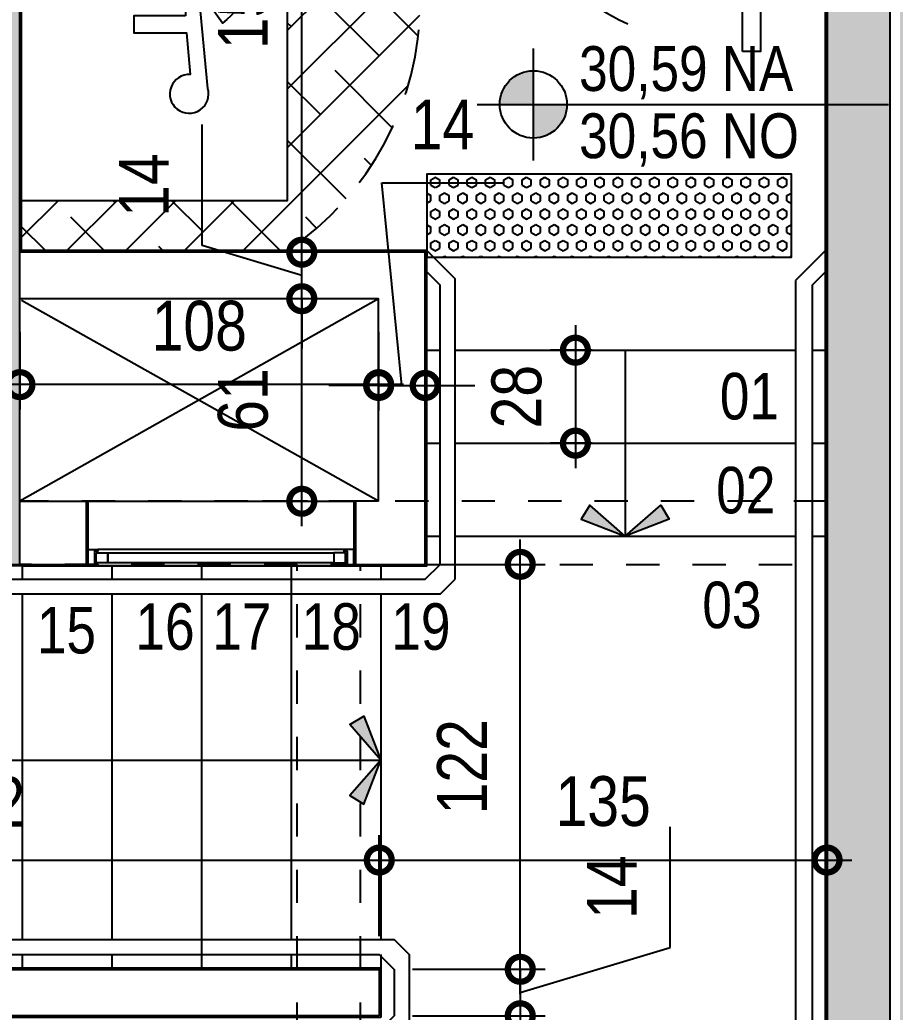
# Model space of a CAD drawing. Header units: metres. Extents: x -133 to 570, y -18 to 184.
# Drawn here: x 2.55 to 5.185, y -1.539 to 1.45 of the extents above; entities that cross this region are included whole.
import ezdxf
from ezdxf.enums import TextEntityAlignment as Align

# ---------------------------------------------------------------- set-up
doc = ezdxf.new("R2010")
doc.units = ezdxf.units.M
doc.header["$PDMODE"] = 35
doc.linetypes.add('DASHEDX2', pattern=[1.5, 1, -0.5])
for name, color, linetype in [('1', 232, 'DASHEDX2'), ('3', 2, 'Continuous'), ('4', 2, 'Continuous'), ('ARQ-ALV ACAB', 4, 'Continuous'), ('ARQ-ALV OSSO', 5, 'Continuous'), ('ARQ-AUX', 7, 'Continuous'), ('ARQ-AUX1', 1, 'Continuous'), ('ARQ-AUX2', 2, 'Continuous'), ('ARQ-CAX @ 1', 1, 'Continuous'), ('ARQ-DIM', 2, 'Continuous'), ('ARQ-DIM EMBASAM', 2, 'Continuous'), ('ARQ-HTC', 251, 'Continuous'), ('ARQ-PRJ', 7, 'DASHEDX2'), ('ARQ-SIM', 1, 'Continuous'), ('ARQ-SIM EMBASAM', 1, 'Continuous'), ('ARQ-TXT EMBASAM', 2, 'Continuous')]:
    doc.layers.add(name, color=color, linetype=linetype)
doc.styles.add('Adesa', font='ARIALN.TTF')
doc.styles.add('M50', font='ARIALN.TTF', dxfattribs={"height": 0.15})
doc.dimstyles.new('ADESA 1-0075', dxfattribs={"dimtxt": 0.15, "dimasz": 0.15, "dimexe": 0.075, "dimexo": 0.1, "dimgap": 0.1, "dimtad": 1, "dimdec": 1, "dimlfac": 100, "dimzin": 12, "dimtxsty": 'Adesa', "dimblk": 'DOTSMALL', "dimcen": 1, "dimdle": 0.075, "dimclrd": 1, "dimclre": 1, "dimclrt": 256, "dimazin": 3, "dimtm": 1e-09, "dimtfac": 1, "dimtdec": 1, "dimtmove": 1, "dimatfit": 0, "dimldrblk": 'DOTSMALL', "dimfxl": 0.8, "dimtvp": 2, "dimtolj": 1, "dimtzin": 0, "dimarcsym": 0})

# ---------------------------------------------------------------- blocks, each defined once
blk = doc.blocks.new('_DotSmall')
at = {"color": 0, "linetype": 'ByBlock', "const_width": 0.5}
blk.add_lwpolyline([(-0.0625, 0, 1), (0.0625, 0, 1)], format="xyb", close=True, dxfattribs=at)
blk = doc.blocks.new('*D167')
at = {"layer": 'ARQ-DIM EMBASAM', "color": 1, "lineweight": -2, "transparency": 16777216}
for p, q in [((3.6318, -1.3099), (3.6318, -1.0057)), ((4.98, -1.35), (4.98, -1.0057)), ((3.5568, -1.0807), (5.055, -1.0807))]:
    blk.add_line(p, q, dxfattribs=at)
at = {"layer": 'Defpoints', "color": 0, "transparency": 16777216}
for p in [(4.98, -1.0807), (3.6318, -1.4099, 0), (4.98, -1.45)]:
    blk.add_point(p, dxfattribs=at)
at = {"layer": 'ARQ-DIM EMBASAM', "color": 1, "lineweight": -2, "transparency": 16777216, "xscale": 0.15, "yscale": 0.15, "zscale": 0.15, "rotation": 180}
blk.add_blockref('_DotSmall', (3.6318, -1.0807), dxfattribs=at)
at = {"layer": 'ARQ-DIM EMBASAM', "color": 1, "lineweight": -2, "transparency": 16777216, "xscale": 0.15, "yscale": 0.15, "zscale": 0.15}
blk.add_blockref('_DotSmall', (4.98, -1.0807), dxfattribs=at)
at = {"layer": 'ARQ-DIM EMBASAM', "transparency": 16777216, "insert": (4.3059, -0.9041), "char_height": 0.15, "attachment_point": 5, "style": 'Adesa'}
blk.add_mtext('\\A1;135', dxfattribs=at)
blk = doc.blocks.new('ADESA-IND')
h = blk.add_hatch(color=256)
h.paths.add_polyline_path([(0.1768, 0), (0.3194, 0.1248), (0.3535, 0.0683)])
h.paths.add_polyline_path([(0.1768, 0), (0.0342, 0.1248), (0, 0.0683)])
for points in [[(0.1768, 0), (0.0342, 0.1248), (0, 0.0683)], [(0.1768, 0), (0.3194, 0.1248), (0.3535, 0.0683)]]:
    blk.add_lwpolyline(points, close=True)
blk = doc.blocks.new('ESCADA 4 ANDAR')
at = {"layer": 'ARQ-ALV ACAB'}
blk.add_lwpolyline([(2.9231, 1.25), (0.4931, 1.25), (0.4931, 1.4), (2.9231, 1.4)], close=True, dxfattribs=at)
at = {"layer": 'ARQ-ALV OSSO'}
blk.add_lwpolyline([(2.9181, 1.2551), (0.4981, 1.2551), (0.4981, 1.3951), (2.9181, 1.3951)], close=True, dxfattribs=at)
at = {"layer": 'ARQ-AUX1'}
for p, q in [((1.8431, 2.61), (1.8431, 2.57)), ((2.1131, 2.61), (2.1131, 2.57)), ((2.3831, 2.61), (2.3831, 2.57)), ((2.6531, 2.61), (2.6531, 2.57)), ((2.9231, 2.61), (2.9231, 2.57)), ((2.6531, 2.57), (2.6531, 1.485)), ((1.8431, 2.525), (1.8431, 1.485)), ((2.1131, 2.525), (2.1131, 1.485)), ((2.3831, 2.525), (2.3831, 1.44)), ((2.9231, 2.525), (2.9231, 1.485)), ((1.8431, 1.44), (1.8431, 1.4)), ((2.1131, 1.44), (2.1131, 1.4)), ((2.3831, 1.44), (2.3831, 1.4)), ((2.6531, 1.44), (2.6531, 1.4)), ((2.9231, 1.44), (2.9231, 1.4))]:
    blk.add_line(p, q, dxfattribs=at)
for points in [[(3.0613, 3.26), (3.1013, 3.26)], [(3.1463, 3.26), (4.1713, 3.26)], [(3.6588, 3.26), (3.6588, 2.7)], [(4.2213, 3.26), (4.2613, 3.26)], [(3.0613, 2.98), (3.1013, 2.98)], [(3.1463, 2.98), (4.1713, 2.98)], [(4.2213, 2.98), (4.2613, 2.98)], [(3.0613, 2.7), (3.1013, 2.7)], [(3.1463, 2.7), (4.1713, 2.7)], [(4.2213, 2.7), (4.2613, 2.7)], [(2.8131, 0.6751), (-0.028, 0.6751), (-0.028, 2.0251), (2.9231, 2.0251)]]:
    blk.add_lwpolyline(points, dxfattribs=at)
at = {"layer": 'ARQ-AUX2'}
for p, q in [((3.0613, 3.56), (3.1463, 3.475)), ((4.2612, 3.56), (4.1713, 3.47)), ((3.1013, 3.4563), (3.0613, 3.4963)), ((3.1463, 2.57), (3.1463, 3.475)), ((4.1713, 3.47, 0), (4.1713, 0.718, 0)), ((4.2213, 3.4563), (4.2613, 3.4963)), ((3.1013, 2.615), (3.1013, 3.4564)), ((4.2213, 3.4563, 0), (4.2213, 0.7049, 0)), ((3.0563, 2.57), (3.1013, 2.615)), ((0.0639, 2.57), (3.0563, 2.57)), ((3.1013, 2.525), (3.1463, 2.57)), ((3.1013, 2.525), (0.0822, 2.525))]:
    blk.add_line(p, q, dxfattribs=at)
for points in [[(2.9631, 1.165), (0.4531, 1.165), (0.4081, 1.21), (0.4081, 1.44), (0.4531, 1.485), (2.9631, 1.485), (3.0081, 1.44), (3.0081, 1.21)], [(2.9181, 1.21), (0.4981, 1.21), (0.4531, 1.255), (0.4531, 1.395), (0.4981, 1.44), (2.9181, 1.44), (2.9631, 1.395), (2.9631, 1.255)]]:
    blk.add_lwpolyline(points, close=True, dxfattribs=at)
at = {"layer": 'ARQ-SIM EMBASAM', "xscale": 0.7500000000000036, "yscale": 0.7500000000000036, "zscale": 0.125}
blk.add_blockref('ADESA-IND', (3.5262, 2.7), dxfattribs=at)
at = {"layer": 'ARQ-SIM EMBASAM', "xscale": 0.7500000000000036, "yscale": 0.7500000000000036, "zscale": 0.125, "rotation": 90}
blk.add_blockref('ADESA-IND', (2.9231, 1.8926), dxfattribs=at)
blk = doc.blocks.new('*D173')
at = {"layer": 'ARQ-DIM EMBASAM', "color": 1, "lineweight": -2, "transparency": 16777216}
for p, q in [((4.0563, -1.4748), (4.0563, -2.885)), ((3.7318, -1.5498), (4.1313, -1.5498)), ((3.6812, -2.81), (4.1313, -2.81))]:
    blk.add_line(p, q, dxfattribs=at)
at = {"layer": 'Defpoints', "color": 0, "transparency": 16777216}
for p in [(3.6318, -1.5498), (3.5812, -2.81), (4.0563, -2.81)]:
    blk.add_point(p, dxfattribs=at)
at = {"layer": 'ARQ-DIM EMBASAM', "color": 1, "lineweight": -2, "transparency": 16777216, "xscale": 0.15, "yscale": 0.15, "zscale": 0.15}
for p, rotation in [((4.0563, -1.5498), 90), ((4.0563, -2.81), 270)]:
    blk.add_blockref('_DotSmall', p, dxfattribs=dict(at, rotation=rotation))
at = {"layer": 'ARQ-DIM EMBASAM', "transparency": 16777216, "insert": (3.8797, -2.1799), "char_height": 0.15, "attachment_point": 5, "rotation": 90, "style": 'Adesa'}
blk.add_mtext('\\A1;126', dxfattribs=at)
blk = doc.blocks.new('*D175')
at = {"layer": 'ARQ-DIM EMBASAM', "color": 1, "lineweight": -2, "transparency": 16777216}
for p, q in [((4.5072, -1.3445), (4.5072, -0.9803)), ((4.0563, -1.4098), (4.0563, -1.2598)), ((4.0563, -1.4798), (4.5072, -1.3445)), ((3.7318, -1.4098), (4.1313, -1.4098)), ((4.0563, -1.4098), (4.0563, -1.5498)), ((4.0563, -1.4098), (4.0563, -1.5498)), ((3.7318, -1.5498), (4.1313, -1.5498)), ((4.0563, -1.5498), (4.0563, -1.6998))]:
    blk.add_line(p, q, dxfattribs=at)
at = {"layer": 'Defpoints', "color": 0, "transparency": 16777216}
for p in [(3.6318, -1.4098), (3.6318, -1.5498, 0), (4.0563, -1.5498)]:
    blk.add_point(p, dxfattribs=at)
at = {"layer": 'ARQ-DIM EMBASAM', "color": 1, "lineweight": -2, "transparency": 16777216, "xscale": 0.15, "yscale": 0.15, "zscale": 0.15}
for p, rotation in [((4.0563, -1.4098), 270), ((4.0563, -1.5498), 90)]:
    blk.add_blockref('_DotSmall', p, dxfattribs=dict(at, rotation=rotation))
at = {"layer": 'ARQ-DIM EMBASAM', "transparency": 16777216, "insert": (4.3319, -1.1624), "char_height": 0.15, "attachment_point": 5, "rotation": 90, "style": 'Adesa'}
blk.add_mtext('\\A1;14', dxfattribs=at)
blk = doc.blocks.new('*D176')
at = {"layer": 'ARQ-DIM EMBASAM', "color": 1, "lineweight": -2, "transparency": 16777216}
for p, q in [((4.0563, -1.4848), (4.0563, -0.115)), ((3.485, -0.19), (4.1313, -0.19)), ((3.7318, -1.4098), (4.1313, -1.4098))]:
    blk.add_line(p, q, dxfattribs=at)
at = {"layer": 'Defpoints', "color": 0, "transparency": 16777216}
for p in [(3.385, -0.19, 0), (4.0563, -0.19), (3.6318, -1.4098)]:
    blk.add_point(p, dxfattribs=at)
at = {"layer": 'ARQ-DIM EMBASAM', "color": 1, "lineweight": -2, "transparency": 16777216, "xscale": 0.15, "yscale": 0.15, "zscale": 0.15}
for p, rotation in [((4.0563, -0.19), 90), ((4.0563, -1.4098), 270)]:
    blk.add_blockref('_DotSmall', p, dxfattribs=dict(at, rotation=rotation))
at = {"layer": 'ARQ-DIM EMBASAM', "transparency": 16777216, "insert": (3.881, -0.7999), "char_height": 0.15, "attachment_point": 5, "rotation": 90, "style": 'Adesa'}
blk.add_mtext('\\A1;122', dxfattribs=at)
blk = doc.blocks.new('*D177')
at = {"layer": 'ARQ-DIM EMBASAM', "color": 1, "lineweight": -2, "transparency": 16777216}
for p, q in [((1.2118, -1.35), (1.2118, -1.0057)), ((3.6318, -1.3099), (3.6318, -1.0057)), ((1.1368, -1.0807), (3.7068, -1.0807))]:
    blk.add_line(p, q, dxfattribs=at)
at = {"layer": 'Defpoints', "color": 0, "transparency": 16777216}
for p in [(3.6318, -1.0807), (3.6318, -1.4099, 0), (1.2118, -1.45, 0)]:
    blk.add_point(p, dxfattribs=at)
at = {"layer": 'ARQ-DIM EMBASAM', "color": 1, "lineweight": -2, "transparency": 16777216, "xscale": 0.15, "yscale": 0.15, "zscale": 0.15, "rotation": 180}
blk.add_blockref('_DotSmall', (1.2118, -1.0807), dxfattribs=at)
at = {"layer": 'ARQ-DIM EMBASAM', "color": 1, "lineweight": -2, "transparency": 16777216, "xscale": 0.15, "yscale": 0.15, "zscale": 0.15}
blk.add_blockref('_DotSmall', (3.6318, -1.0807), dxfattribs=at)
at = {"layer": 'ARQ-DIM EMBASAM', "transparency": 16777216, "insert": (2.4218, -0.9053), "char_height": 0.15, "attachment_point": 5, "style": 'Adesa'}
blk.add_mtext('\\A1;242', dxfattribs=at)
blk = doc.blocks.new('*D204')
at = {"layer": 'ARQ-DIM EMBASAM', "color": 1, "lineweight": -2, "transparency": 16777216}
for p, q in [((2.55, 0.51), (2.55, 0.2762)), ((3.63, 0.5101), (3.63, 0.2762)), ((3.705, 0.3512), (2.475, 0.3512))]:
    blk.add_line(p, q, dxfattribs=at)
at = {"layer": 'Defpoints', "color": 0, "transparency": 16777216}
for p in [(2.55, 0.61, 0), (3.63, 0.6101, 0), (2.55, 0.3512)]:
    blk.add_point(p, dxfattribs=at)
at = {"layer": 'ARQ-DIM EMBASAM', "color": 1, "lineweight": -2, "transparency": 16777216, "xscale": 0.15, "yscale": 0.15, "zscale": 0.15, "rotation": 180}
blk.add_blockref('_DotSmall', (2.55, 0.3512), dxfattribs=at)
at = {"layer": 'ARQ-DIM EMBASAM', "color": 1, "lineweight": -2, "transparency": 16777216, "xscale": 0.15, "yscale": 0.15, "zscale": 0.15}
blk.add_blockref('_DotSmall', (3.63, 0.3512), dxfattribs=at)
at = {"layer": 'ARQ-DIM EMBASAM', "transparency": 16777216, "insert": (3.09, 0.5278), "char_height": 0.15, "attachment_point": 5, "style": 'Adesa'}
blk.add_mtext('\\A1;108', dxfattribs=at)
blk = doc.blocks.new('*D205')
at = {"layer": 'ARQ-DIM EMBASAM', "color": 1, "lineweight": -2, "transparency": 16777216}
for p, q in [((3.7, 0.3487), (3.64, 0.9595)), ((3.64, 0.9595), (4.0042, 0.9595)), ((3.63, 0.5101), (3.63, 0.2737)), ((3.77, 0.5101), (3.77, 0.2737)), ((3.63, 0.3487), (3.48, 0.3487)), ((3.63, 0.3487), (3.77, 0.3487)), ((3.63, 0.3487), (3.77, 0.3487)), ((3.77, 0.3487), (3.92, 0.3487))]:
    blk.add_line(p, q, dxfattribs=at)
at = {"layer": 'Defpoints', "color": 0, "transparency": 16777216}
for p in [(3.63, 0.6101, 0), (3.77, 0.6101, 0), (3.77, 0.3487)]:
    blk.add_point(p, dxfattribs=at)
at = {"layer": 'ARQ-DIM EMBASAM', "color": 1, "lineweight": -2, "transparency": 16777216, "xscale": 0.15, "yscale": 0.15, "zscale": 0.15}
blk.add_blockref('_DotSmall', (3.63, 0.3487), dxfattribs=at)
at = {"layer": 'ARQ-DIM EMBASAM', "color": 1, "lineweight": -2, "transparency": 16777216, "xscale": 0.15, "yscale": 0.15, "zscale": 0.15, "rotation": 180}
blk.add_blockref('_DotSmall', (3.77, 0.3487), dxfattribs=at)
at = {"layer": 'ARQ-DIM EMBASAM', "transparency": 16777216, "insert": (3.8221, 1.1348), "char_height": 0.15, "attachment_point": 5, "style": 'Adesa'}
blk.add_mtext('\\A1;14', dxfattribs=at)
blk = doc.blocks.new('*D206')
at = {"layer": 'ARQ-DIM EMBASAM', "color": 1, "lineweight": -2, "transparency": 16777216}
for p, q in [((3.3986, -0.0751), (3.3986, 0.6851)), ((3.53, 0.6101), (3.3236, 0.6101)), ((3.4155, -0.0001), (3.3236, -0.0001))]:
    blk.add_line(p, q, dxfattribs=at)
at = {"layer": 'Defpoints', "color": 0, "transparency": 16777216}
for p in [(3.3986, 0.6101), (3.63, 0.6101, 0), (3.5155, -0.0001, 0)]:
    blk.add_point(p, dxfattribs=at)
at = {"layer": 'ARQ-DIM EMBASAM', "color": 1, "lineweight": -2, "transparency": 16777216, "xscale": 0.15, "yscale": 0.15, "zscale": 0.15}
for p, rotation in [((3.3986, 0.6101), 90), ((3.3986, -0.0001), 270)]:
    blk.add_blockref('_DotSmall', p, dxfattribs=dict(at, rotation=rotation))
at = {"layer": 'ARQ-DIM EMBASAM', "transparency": 16777216, "insert": (3.222, 0.305), "char_height": 0.15, "attachment_point": 5, "rotation": 90, "style": 'Adesa'}
blk.add_mtext('\\A1;61', dxfattribs=at)
blk = doc.blocks.new('*D207')
at = {"layer": 'ARQ-DIM EMBASAM', "color": 1, "lineweight": -2, "transparency": 16777216}
for p, q in [((3.0983, 0.7702), (3.0983, 1.1344)), ((3.3986, 0.7501), (3.3986, 0.9001)), ((3.3986, 0.6801), (3.0983, 0.7702)), ((3.5675, 0.7501), (3.3236, 0.7501)), ((3.3986, 0.6101), (3.3986, 0.7501)), ((3.3986, 0.6101), (3.3986, 0.7501)), ((3.53, 0.6101), (3.3236, 0.6101)), ((3.3986, 0.6101), (3.3986, 0.4601))]:
    blk.add_line(p, q, dxfattribs=at)
at = {"layer": 'Defpoints', "color": 0, "transparency": 16777216}
for p in [(3.3986, 0.7501), (3.6675, 0.7501, 0), (3.63, 0.6101, 0)]:
    blk.add_point(p, dxfattribs=at)
at = {"layer": 'ARQ-DIM EMBASAM', "color": 1, "lineweight": -2, "transparency": 16777216, "xscale": 0.15, "yscale": 0.15, "zscale": 0.15}
for p, rotation in [((3.3986, 0.7501), 270), ((3.3986, 0.6101), 90)]:
    blk.add_blockref('_DotSmall', p, dxfattribs=dict(at, rotation=rotation))
at = {"layer": 'ARQ-DIM EMBASAM', "transparency": 16777216, "insert": (2.9229, 0.9523), "char_height": 0.15, "attachment_point": 5, "rotation": 90, "style": 'Adesa'}
blk.add_mtext('\\A1;14', dxfattribs=at)
blk = doc.blocks.new('*D208')
at = {"layer": 'ARQ-DIM EMBASAM', "color": 1, "lineweight": -2, "transparency": 16777216}
for p, q in [((3.3986, 0.6751), (3.3986, 2.335)), ((3.5035, 2.26), (3.3236, 2.26)), ((3.5675, 0.7501), (3.3236, 0.7501))]:
    blk.add_line(p, q, dxfattribs=at)
at = {"layer": 'Defpoints', "color": 0, "transparency": 16777216}
for p in [(3.3986, 2.26), (3.6035, 2.26, 0), (3.6675, 0.7501, 0)]:
    blk.add_point(p, dxfattribs=at)
at = {"layer": 'ARQ-DIM EMBASAM', "color": 1, "lineweight": -2, "transparency": 16777216, "xscale": 0.15, "yscale": 0.15, "zscale": 0.15}
for p, rotation in [((3.3986, 2.26), 90), ((3.3986, 0.7501), 270)]:
    blk.add_blockref('_DotSmall', p, dxfattribs=dict(at, rotation=rotation))
at = {"layer": 'ARQ-DIM EMBASAM', "transparency": 16777216, "insert": (3.222, 1.505), "char_height": 0.15, "attachment_point": 5, "rotation": 90, "style": 'Adesa'}
blk.add_mtext('\\A1;151', dxfattribs=at)
blk = doc.blocks.new('NipAcOs')
at = {"layer": 'ARQ-SIM EMBASAM'}
h = blk.add_hatch(color=256, dxfattribs=at)
h.dxf.hatch_style = 1
h.paths.add_polyline_path([(0, 0.15, 0.414214), (-0.15, 0), (0, 0)])
h.paths.add_polyline_path([(0.15, 0), (0, 0), (0, -0.15, 0.414214)])
for p, q in [((0, -0.25), (0, 0.25)), ((-0.25, 0), (0.15, 0)), ((0.15, 0), (1.5834, 0))]:
    blk.add_line(p, q, dxfattribs=at)
blk.add_circle((0, 0), 0.15, dxfattribs=at)
at = {"style": 'Adesa'}
for p in [(0.204, 0.06), (0.204, -0.24)]:
    blk.add_attdef('000,00', p, '', height=0.2, dxfattribs=at)
blk = doc.blocks.new('*U302')
at = {"layer": 'ARQ-HTC'}
h = blk.add_hatch(dxfattribs=at)
h.set_pattern_fill('HEX', color=256, scale=0.5)
h.set_pattern_definition([(0, (0, 10.2387), (0, 2.7496307), [1.5875, -3.175]), (120, (0, 10.2387), (-2.38125, -1.3748153), [1.5875, -3.175]), (60, (1.5875, 10.2387), (-2.38125, 1.3748153), [1.5875, -3.175])])
h.paths.add_polyline_path([(1521.89, 743.99), (1546.89, 743.99), (1546.89, 753.99), (1546.89, 853.75), (1521.89, 853.75)])
at = {"color": 252}
blk.add_lwpolyline([(1546.89, 753.99), (1546.89, 743.99), (1521.89, 743.99), (1521.89, 853.75), (1546.89, 853.75), (1546.89, 753.99)], dxfattribs=at)
blk = doc.blocks.new('*D303')
at = {"layer": 'ARQ-DIM', "color": 1, "lineweight": -2, "transparency": 16777216}
for p, q in [((4.2223, 0.53), (4.2223, 0.1)), ((4.2724, 0.455), (4.1473, 0.455)), ((4.2724, 0.175), (4.1473, 0.175))]:
    blk.add_line(p, q, dxfattribs=at)
at = {"layer": 'Defpoints', "color": 0, "transparency": 16777216}
for p in [(4.3724, 0.455, 0), (4.2223, 0.175), (4.3724, 0.175, 0)]:
    blk.add_point(p, dxfattribs=at)
at = {"layer": 'ARQ-DIM', "color": 1, "lineweight": -2, "transparency": 16777216, "xscale": 0.15, "yscale": 0.15, "zscale": 0.15}
for p, rotation in [((4.2223, 0.455), 90), ((4.2223, 0.175), 270)]:
    blk.add_blockref('_DotSmall', p, dxfattribs=dict(at, rotation=rotation))
at = {"layer": 'ARQ-DIM', "transparency": 16777216, "insert": (4.0457, 0.315), "char_height": 0.15, "attachment_point": 5, "rotation": 90, "style": 'Adesa'}
blk.add_mtext('\\A1;28', dxfattribs=at)
blk = doc.blocks.new('*U551')
at = {"layer": 'ARQ-HTC'}
h = blk.add_hatch(dxfattribs=at)
h.set_pattern_fill('ANSI38', color=256, angle=90)
h.set_pattern_definition([(135, (28.00371, -133.90091), (-0.08838835, -0.08838835), []), (225, (28.00371, -133.90091), (-0.08838835, -0.26516504), [0.3125, -0.1875])])
h.paths.add_polyline_path([(-0.15, 0.8), (-0.15, 0), (0, 0), (0, 0.8), (1.2, 0.8), (1.2, 0), (1.35, 0), (1.35, 0.8, 0.533333)])
at = {"color": 7, "linetype": 'DASHEDX2', "ltscale": 0.2}
blk.add_lwpolyline([(1.35, 0.8), (1.35, 0), (-0.15, 0), (-0.15, 0.8, -0.533333)], format="xyb", close=True, dxfattribs=at)
at = {"flags": 128}
blk.add_lwpolyline([(0, 0), (0, 0.8), (1.2, 0.8), (1.2, 0)], close=True, dxfattribs=at)
for points in [[(0.3708, 0.2869, -1.21092), (0.6645, 0.605), (0.63, 0.5799, 1.220785), (0.4034, 0.3251)], [(0.6428, 0.493), (0.6428, 0.3378), (0.6946, 0.3378), (0.6946, 0.4964), (0.8198, 0.5078, 3.158623), (0.8613, 0.5607), (0.5527, 0.5315), (0.5527, 0.3144), (0.3374, 0.2209), (0.3925, 0.1007), (0.4376, 0.1222), (0.4087, 0.1854), (0.6078, 0.281), (0.6078, 0.493)]]:
    blk.add_lwpolyline(points, format="xyb", close=True, dxfattribs=at)
blk = doc.blocks.new('*U552')
for points in [[(-0.91, -0.09), (-0.915, -0.09), (-0.915, -0.1), (-0.885, -0.1), (-0.885, -0.045), (-0.845, -0.045), (-0.845, -0.015), (-0.89, -0.015), (-0.89, -0.02), (-0.85, -0.02), (-0.85, -0.04), (-0.89, -0.04), (-0.89, -0.095), (-0.91, -0.095), (-0.91, -0.09)], [(0.03, -0.09), (0.035, -0.09), (0.035, -0.1), (0.005, -0.1), (0.005, -0.045), (-0.035, -0.045), (-0.035, -0.015), (0.01, -0.015), (0.01, -0.02), (-0.03, -0.02), (-0.03, -0.04), (0.01, -0.04), (0.01, -0.095), (0.03, -0.095), (0.03, -0.09)]]:
    blk.add_lwpolyline(points)
blk.add_lwpolyline([(-0.05, -0.99), (-0.05, -0.1), (0.005, -0.1), (0.005, -0.99)], close=True)
at = {"layer": 'ARQ-PRJ'}
blk.add_arc((-0.026, -0.131), 0.8596, 177.9345, 272.0655, dxfattribs=at)
blk = doc.blocks.new('*U570')
at = {"color": 0, "linetype": 'ByBlock', "ltscale": 0.5}
for points in [[(0.02, -0.045), (0.02, -0.045), (0.02, -0.045), (0.02, -0.045), (0.02, -0.045), (0.02, -0.045), (0.02, -0.045), (0.02, -0.045), (0.02, -0.045), (0.03, -0.045), (0.03, -0.05), (0, -0.05), (0, 0), (0.03, 0), (0.03, -0.005), (0.02, -0.005), (0.02, -0.045)], [(0.78, -0.045), (0.78, -0.045), (0.78, -0.045), (0.78, -0.045), (0.78, -0.045), (0.78, -0.045), (0.78, -0.045), (0.78, -0.045), (0.78, -0.045), (0.77, -0.045), (0.77, -0.05), (0.8, -0.05), (0.8, 0), (0.77, 0), (0.77, -0.005), (0.78, -0.005), (0.78, -0.045)], [(0.025, -0.01), (0.06, -0.01), (0.06, -0.04), (0.025, -0.04)], [(0.775, -0.01), (0.74, -0.01), (0.74, -0.04), (0.775, -0.04)]]:
    blk.add_lwpolyline(points, close=True, dxfattribs=at)
at = {"color": 8, "linetype": 'ByBlock', "ltscale": 0.5}
for points in [[(0.77, 0), (0.03, 0)], [(0.77, -0.05), (0.03, -0.05)]]:
    blk.add_lwpolyline(points, dxfattribs=at)
at = {"color": 7, "linetype": 'ByBlock', "ltscale": 0.5}
blk.add_lwpolyline([(0.74, -0.01), (0.74, -0.04), (0.06, -0.04), (0.06, -0.01)], close=True, dxfattribs=at)
blk = doc.blocks.new('CIRCULAÇAO VERTICAL EMBASAMENTO')
at = {"color": 7}
blk.add_lwpolyline([(2.7549, -0.0001), (3.5549, -0.0001)], dxfattribs=at)
at = {"layer": 'ARQ-ALV ACAB', "elevation": 0}
for points in [[(2.5549, -0.195), (3.7749, -0.195), (3.775, 0.755), (2.555, 0.755), (2.555, 2.255), (3.885, 2.255), (3.8849, 2.455), (1.6799, 2.455), (1.6799, 2.26)], [(4.975, -2.1163), (4.9749, 2.255), (4.785, 2.255), (4.7849, 2.455), (5.2749, 2.455)], [(2.7499, -0.0001), (2.7549, -0.0001), (2.7549, -0.195)], [(3.5599, 0), (3.5549, 0), (3.5549, -0.195)], [(2.5549, -0.195), (0.7146, -0.195), (0.005, -0.8437), (0.005, -2.0763), (0.7137, -2.805), (4.3063, -2.805)]]:
    blk.add_lwpolyline(points, dxfattribs=at)
at = {"layer": 'ARQ-ALV OSSO', "elevation": 0}
for points in [[(-0.075, -3), (5.17, -3), (5.1699, 2.45), (4.7899, 2.45), (4.79, 2.26), (4.98, 2.26), (4.98, -2.81), (0, -2.81), (0, -0.19), (2.5499, -0.19), (2.55, 2.26)], [(3.5599, -0.19), (3.7699, -0.19), (3.77, 0.75), (2.55, 0.75)], [(3.6299, 0), (3.63, 0.61), (2.55, 0.61)], [(2.7499, 0), (2.7499, -0.19)], [(3.5599, 0), (3.5599, -0.19)], [(2.5499, -0.19), (2.7499, -0.19)]]:
    blk.add_lwpolyline(points, dxfattribs=at)
at = {"layer": 'ARQ-ALV OSSO'}
for points in [[(2.5499, -0.0001), (2.7549, -0.0001)], [(3.6299, 0), (3.5599, 0)]]:
    blk.add_lwpolyline(points, dxfattribs=at)
at = {"layer": 'ARQ-SIM', "elevation": 0}
for points in [[(3.63, 0.61), (2.5499, 0)], [(3.6299, 0), (2.555, 0.605)]]:
    blk.add_lwpolyline(points, dxfattribs=at)
at = {"layer": 'ARQ-CAX @ 1'}
for name, p in [('*U552', (4.775, 2.345, 0)), ('*U570', (2.7549, -0.145, 0))]:
    blk.add_blockref(name, p, dxfattribs=at)
at = {"layer": 'ARQ-SIM', "rotation": 270.0000000647859}
blk.add_blockref('*U551', (2.555, 2.105, 0), dxfattribs=at)
blk = doc.blocks.new('terreno + circ vert')
blk.add_blockref('CIRCULAÇAO VERTICAL EMBASAMENTO', (0, 0))
blk = doc.blocks.new('EST-LO-6-5S1-R00')
at = {"layer": '4'}
h = blk.add_hatch(color=8, dxfattribs=at)
h.dxf.hatch_style = 1
h.paths.add_polyline_path([(4483.00299, 818.476766), (4508.00299, 818.476766), (4508.00299, 843.476766), (4483.00299, 843.476766)])
h.paths.add_polyline_path([(498.003039, 395.921113), (498.003039, 923.986062), (353.003016, 923.986062), (353.003016, 942.98646), (517.003016, 942.98646), (517.003016, 395.921113)])
h.paths.add_polyline_path([(2530.003309, 842.98646), (2570.003309, 842.98646), (2570.003309, 942.98646), (2530.003309, 942.98646)])
h.paths.add_polyline_path([(520.003309, 245.003526), (520.003309, -299.999844), (555.003309, -299.999844), (555.003309, -229.999844), (539.003309, -229.999844), (539.003309, 185.003526), (555.003309, 185.003526), (555.003309, 245.003526)])
h.paths.add_polyline_path([(-35, 244.918632), (-35, 184.918632), (-19, 184.918632), (-19, -230), (-35, -230), (-35, -300), (517, -300), (517, 245), (498, 245), (498, -281), (0, -281), (0, -19), (255, -19), (255, 244.918632), (178.506963, 244.918632), (178.506963, 225.918632), (236, 225.918632), (236, 0), (0, 0), (0, 225.918632), (57.5, 225.918632), (57.5, 244.918632)])
h.paths.add_polyline_path([(-34.995574, 942.98646), (-34.995574, 872.98646), (-18.995574, 872.98646), (-18.995574, 455.988714), (-34.995574, 455.988714), (-34.995574, 395.921113), (232.004426, 395.921113), (232.004426, 481.921874), (213.004426, 481.921874), (213.004426, 414.921113), (0.004426, 414.921113), (0.004426, 923.98646), (213.004426, 923.98646), (213.004426, 854.986062), (232.004426, 854.986062), (232.004426, 923.98646), (252.004426, 923.98646), (252.004426, 942.98646)])
h.paths.add_polyline_path([(213.004314, 592.921874), (232.004314, 592.921874), (232.004314, 743.986062), (213.004314, 743.986062)], flags=17)
h.paths.add_polyline_path([(3672.003309, 253.001099), (3672.003309, 388.001099), (3637.003309, 388.001099), (3637.003309, 253.001099)])
h.paths.add_polyline_path([(3637.003309, 942.98646), (3637.003194, 872.98646), (3653.003309, 872.98646), (3653.003309, 599.001099), (3637.003309, 599.001099), (3637.003309, 539.001099), (3672.003309, 539.001099), (3672.003309, 942.98646)])
h.paths.add_polyline_path([(3672.003424, 102.001099), (3637.003309, 102.001099), (3637.003309, 42.001099), (3653.003307, 42.001099), (3653.003307, -229.998901), (3637.003309, -229.998901), (3637.003309, -299.998901), (3672.003424, -299.998901)])
h.paths.add_polyline_path([(3075.003309, -299.999844), (3110.003309, -299.999844), (3110.003309, -199.999844), (3075.003309, -199.999844)])
h.paths.add_polyline_path([(3075.003309, 270.500177), (3110.003309, 270.500177), (3110.003309, 370.500177), (3075.003309, 370.500177)])
h.paths.add_polyline_path([(520.003309, 942.98646), (520.003309, 395.925027), (555.003309, 395.925027), (555.003309, 451.98646), (539.003309, 451.98646), (539.003309, 872.98646), (555.003309, 872.98646), (555.003309, 942.98646)])
h.paths.add_polyline_path([(-2102.995138, 253.000177), (-2102.995138, 388.000177), (-2137.995138, 388.000177), (-2137.995138, 253.000177)])
h.paths.add_polyline_path([(-2137.995138, 101.999935), (-2137.995138, -299.999844), (-2102.995138, -299.999844), (-2102.995138, -229.999844), (-2118.995138, -229.999844), (-2118.995138, 41.999935), (-2102.995138, 41.999935), (-2102.995138, 101.999935)])
h.paths.add_polyline_path([(-2137.995141, 942.988972), (-2137.995141, 538.988972), (-2102.995141, 538.988972), (-2102.995141, 598.988972), (-2118.995141, 598.988972), (-2118.995141, 872.988972), (-2102.995141, 872.988972), (-2102.995141, 942.988972)])
h.paths.add_polyline_path([(3075.003309, 842.98646), (3110.003309, 842.98646), (3110.003309, 942.98646), (3075.003309, 942.98646)])
h.paths.add_polyline_path([(2530.003309, -299.999844), (2570.003309, -299.999844), (2570.003309, -199.999844), (2530.003309, -199.999844)])
h.paths.add_polyline_path([(2530.003309, 145.003526), (2570.003309, 145.003526), (2570.003309, 245.003526), (2530.003309, 245.003526)])
h.paths.add_polyline_path([(2530.003309, 395.98646), (2570.003309, 395.98646), (2570.003309, 495.98646), (2530.003309, 495.98646)])
h.paths.add_polyline_path([(1995.003309, -299.999844), (2030.003309, -299.999844), (2030.003309, -199.999844), (1995.003309, -199.999844)])
h.paths.add_polyline_path([(1995.003309, 145.003526), (2030.003309, 145.003526), (2030.003309, 245.003526), (1995.003309, 245.003526)])
h.paths.add_polyline_path([(1995.003309, 395.98646), (2030.003309, 395.98646), (2030.003309, 495.98646), (1995.003309, 495.98646)])
h.paths.add_polyline_path([(1995.003309, 842.98646), (2030.003309, 842.98646), (2030.003309, 942.98646), (1995.003309, 942.98646)])
h.paths.add_polyline_path([(1460.003309, -299.999844), (1495.003309, -299.999844), (1495.003309, -199.999844), (1460.003309, -199.999844)])
h.paths.add_polyline_path([(1460.003309, 145.003526), (1495.003309, 145.003526), (1495.003309, 245.003526), (1460.003309, 245.003526)])
h.paths.add_polyline_path([(1460.003309, 395.98646), (1495.003309, 395.98646), (1495.003309, 495.98646), (1460.003309, 495.98646)])
h.paths.add_polyline_path([(1460.003309, 842.98646), (1495.003309, 842.98646), (1495.003309, 942.98646), (1460.003309, 942.98646)])
h.paths.add_polyline_path([(925.003309, -299.999844), (960.003309, -299.999844), (960.003309, -199.999844), (925.003309, -199.999844)])
h.paths.add_polyline_path([(925.003309, 145.003526), (960.003309, 145.003526), (960.003309, 245.003526), (925.003309, 245.003526)])
h.paths.add_polyline_path([(925.003309, 395.98646), (960.003309, 395.98646), (960.003309, 495.98646), (925.003309, 495.98646)])
h.paths.add_polyline_path([(925.003309, 842.98646), (960.003309, 842.98646), (960.003309, 942.98646), (925.003309, 942.98646)])
h.paths.add_polyline_path([(-1582.999721, -299.999844), (-1547.999721, -299.999844), (-1547.999721, -199.999844), (-1582.999721, -199.999844)])
h.paths.add_polyline_path([(-500.999721, -299.999844), (-465.999721, -299.999844), (-465.999721, -199.999844), (-500.999721, -199.999844)])
h.paths.add_polyline_path([(-1042.999721, -299.999844), (-1002.999721, -299.999844), (-1002.999721, -199.999844), (-1042.999721, -199.999844)])
h.paths.add_polyline_path([(-500.999721, 145.003526), (-465.999721, 145.003526), (-465.999721, 245.003526), (-500.999721, 245.003526)], flags=17)
h.paths.add_polyline_path([(-1042.999721, 145.003526), (-1002.999721, 145.003526), (-1002.999721, 245.003526), (-1042.999721, 245.003526)], flags=17)
h.paths.add_polyline_path([(-500.999721, 395.98646), (-465.999721, 395.98646), (-465.999721, 495.98646), (-500.999721, 495.98646)], flags=17)
h.paths.add_polyline_path([(-1042.999721, 395.98646), (-1002.999721, 395.98646), (-1002.999721, 495.98646), (-1042.999721, 495.98646)], flags=17)
h.paths.add_polyline_path([(-1582.999721, 270.500177), (-1547.999721, 270.500177), (-1547.999721, 370.500177), (-1582.999721, 370.500177)])
h.paths.add_polyline_path([(-500.999721, 842.988971), (-465.999721, 842.988971), (-465.999721, 942.988971), (-500.999721, 942.988971)], flags=17)
h.paths.add_polyline_path([(-1042.999721, 842.988971), (-1002.999721, 842.988971), (-1002.999721, 942.988971), (-1042.999721, 942.988971)], flags=17)
h.paths.add_polyline_path([(-1582.999721, 842.988971), (-1547.999721, 842.988971), (-1547.999721, 942.988971), (-1582.999721, 942.988971)])
h.paths.add_polyline_path([(4480.191942, 253.001099), (4480.878336, 333.001099), (4505.879256, 333.001099), (4505.192862, 253.001099)])
h.paths.add_polyline_path([(4483.00299, 829.898668), (4461.169437, 840.153681), (4471.79773, 862.781968), (4508.00299, 845.7767), (4508.00299, 843.476766), (4483.00299, 843.476766)])
h.paths.add_polyline_path([(4483.00299, 805.7767), (4508.00299, 805.7767), (4508.00299, 818.476766), (4483.00299, 818.476766)])
h.paths.add_polyline_path([(4392.652721, -102.368986), (4434.333491, -34.084922), (4455.672261, -47.110163), (4413.991491, -115.394227)])
h.paths.add_polyline_path([(4050.790041, -299.818694), (4048.176829, -274.955647), (4127.738581, -266.59337), (4130.351793, -291.456417)])
h.paths.add_polyline_path([(4136.144955, 992.517183), (4063.734435, 1026.527719), (4074.362727, 1049.156007), (4146.773247, 1015.14547)])
h.paths.add_polyline_path([(3749.556142, 1173.755388), (3760.152345, 1196.349162), (3681.053169, 1233.445703), (3675.029004, 1220.600666), (3675.011239, 1208.716032)])
h.paths.add_polyline_path([(-1638.90411, 2308.417379), (-1639.710789, 2308.080731), (-1626.939173, 2277.47733), (-1605.475816, 2266.181704), (-1591.086746, 2295.422123), (-1602.796368, 2323.486104)])
h.paths.add_polyline_path([(3675.00299, -300.023234), (3700.00299, -300.023234), (3700.00299, -220.023234), (3675.00299, -220.023234)])
h.paths.add_polyline_path([(3675.00299, 634.98646), (3700.00299, 634.98646), (3700.00299, 714.98646), (3675.00299, 714.98646)])
h.paths.add_polyline_path([(3675.00299, 253.001099), (3700.00299, 253.001099), (3700.00299, 333.001099), (3675.00299, 333.001099)])
h.paths.add_polyline_path([(2337.785418, 1567.555313), (2315.359741, 1578.604703), (2293.260961, 1533.753349), (2315.686638, 1522.703959)])
h.paths.add_polyline_path([(870.291031, 1584.94023), (853.247517, 1593.337766), (826.665145, 1539.555944), (843.70866, 1531.158408)])
h.paths.add_polyline_path([(890.02575, 1575.217005), (872.982236, 1583.614541), (846.399864, 1529.832719), (863.443379, 1521.435183)])
h.paths.add_polyline_path([(1025.867309, 1900.695523), (1008.823795, 1909.093059), (969.045991, 1828.360622), (986.089505, 1819.963086)])
h.paths.add_polyline_path([(1045.605182, 1890.970748), (1028.561668, 1899.368284), (988.783864, 1818.635847), (1005.827379, 1810.238311)])
h.paths.add_polyline_path([(-3325.920086, 1288.068389), (-3293.620407, 1301.549145), (-3303.249519, 1324.620345), (-3335.549198, 1311.139589)])
h.paths.add_polyline_path([(-2327.384158, 1704.758701), (-2295.08448, 1718.239457), (-2304.713592, 1741.310657), (-2337.01327, 1727.829901)])
h.paths.add_polyline_path([(-2830.337783, 1494.85313), (-2793.423878, 1510.25974), (-2803.05301, 1533.330931), (-2839.966914, 1517.924321)])
h.paths.add_polyline_path([(-3380.339856, 153.000156), (-3355.339856, 153.000156), (-3355.339856, 223.000156), (-3380.339856, 223.000156)])
h.paths.add_polyline_path([(-2936.336043, 204.000156), (-2936.336043, 454.000156), (-2955.336043, 454.000156), (-2955.336043, 204.000156)])
h.paths.add_polyline_path([(-2042.45661, 2561.553446), (-2019.343795, 2506.183799), (-2001.810073, 2513.502857), (-2024.922888, 2568.872504)])
h.paths.add_polyline_path([(-2269.846055, 3106.51942), (-2246.73324, 3051.149773), (-2229.199518, 3058.468831), (-2252.312333, 3113.838478)])
h.paths.add_polyline_path([(-1900.243914, 3260.782262), (-1892.924846, 3243.248545), (-1837.555212, 3266.361391), (-1844.87428, 3283.895109)])
h.paths.add_polyline_path([(2878.491855, 1624.359295), (2870.135095, 1607.29575), (2924.019974, 1580.905983), (2932.376734, 1597.969528)])
h.paths.add_polyline_path([(-3380.339856, 611.000177), (-3355.339856, 611.000177), (-3355.339856, 681.000177), (-3380.339856, 681.000177)])
h.paths.add_polyline_path([(-2696.836043, 611.000177), (-2696.836043, 681.000177), (-2721.836043, 681.000177), (-2721.836043, 611.000177)])
h.paths.add_polyline_path([(-2696.836043, 204.000156), (-2696.836043, 454.000156), (-2715.836043, 454.000156), (-2715.836043, 204.000156)])
h.paths.add_polyline_path([(-2731.836043, -299.999844), (-2696.836043, -299.999844), (-2696.836043, -264.999844), (-2731.836043, -264.999844)])
h.paths.add_polyline_path([(-3380.339856, -299.999844), (-3320.339856, -299.999844), (-3320.339856, -280.999844), (-3380.339856, -280.999844)])
h.paths.add_polyline_path([(-1251.700414, 3094.268311), (-1252.507092, 3093.931662), (-1239.735476, 3063.328261), (-1218.272119, 3052.032635), (-1203.883049, 3081.273055), (-1215.592671, 3109.337036)])
h.paths.add_polyline_path([(420.719309, 2826.351805), (412.32167, 2809.308341), (466.143135, 2782.789482), (474.540774, 2799.832946)])
h.paths.add_polyline_path([(-128.567177, 2469.498721), (-139.616566, 2447.073044), (-85.794942, 2420.554509), (-74.745552, 2442.980186)], flags=17)
h.paths.add_polyline_path([(119.171183, 2972.952079), (110.773545, 2955.908615), (164.59501, 2929.389755), (172.992648, 2946.433219)])
h.paths.add_polyline_path([(576.412492, 2122.1471), (565.363102, 2099.721423), (619.184726, 2073.202887), (630.234116, 2095.628564)])
h.paths.add_polyline_path([(171.937891, 2321.436407), (160.888501, 2299.01073), (214.710126, 2272.492194), (225.759516, 2294.917871)])
h.paths.add_polyline_path([(-1846.18202, 2802.798822), (-1809.267849, 2818.204793), (-1824.67382, 2855.118964), (-1861.587992, 2839.712993)])
h.paths.add_polyline_path([(-1310.499721, 1541.488971), (-1250.499721, 1541.488971), (-1250.499721, 1566.488971), (-1310.499721, 1566.488971)])
h.paths.add_polyline_path([(-1059.612628, 1971.148164), (-1041.951907, 2007.03826), (-1077.842003, 2024.698981), (-1095.502723, 1988.808885)])
h.paths.add_polyline_path([(-524.499721, 1541.488971), (-499.499721, 1541.488971), (-499.499721, 1601.488971), (-524.499721, 1601.488971)], flags=17)
h.paths.add_polyline_path([(-524.499721, 1881.488971), (-499.499721, 1881.488971), (-499.499721, 1941.488971), (-524.499721, 1941.488971)], flags=17)
h.paths.add_polyline_path([(251.018664, 1541.488971), (291.018664, 1541.488971), (291.018664, 1581.488971), (251.018664, 1581.488971)])
h.paths.add_polyline_path([(1664.183592, 1619.053462), (1641.757916, 1630.102852), (1619.659136, 1585.251498), (1642.084813, 1574.202108)])
h.paths.add_polyline_path([(251.018664, 1794.282663), (291.018664, 1794.282663), (291.018664, 1824.650067), (251.018664, 1844.333072)])
h.paths.add_polyline_path([(-300.985184, 2071.804142), (-283.400784, 2107.731692), (-319.328334, 2125.316092), (-336.912734, 2089.388541)], flags=17)
h.paths.add_polyline_path([(-875.89343, 2343.920112), (-853.89385, 2388.820186), (-889.8214, 2406.404586), (-911.82098, 2361.504512)], flags=17)
h.paths.add_polyline_path([(3624.072778, 1260.343803), (3616.005182, 1243.141655), (3670.327755, 1217.665036), (3678.395351, 1234.867184)])
h.paths.add_polyline_path([(3281.21396, 1427.01517), (3272.816321, 1409.971706), (3326.637786, 1383.452847), (3335.035425, 1400.496311)])
h.paths.add_polyline_path([(2443.032129, 1837.730498), (2434.675071, 1820.667098), (2488.55949, 1794.276391), (2496.916547, 1811.33979)])
h.paths.add_polyline_path([(1848.439737, 2128.830222), (1840.082977, 2111.766677), (1893.967856, 2085.37691), (1902.324616, 2102.440455)])
h.paths.add_polyline_path([(1278.969231, 2407.565141), (1270.571592, 2390.521677), (1324.393057, 2364.002818), (1332.790696, 2381.046282)])
h.paths.add_polyline_path([(1222.390526, 2435.274861), (1213.992887, 2418.231397), (1267.814352, 2391.712538), (1276.211991, 2408.756002)])
h.paths.add_polyline_path([(826.212318, 2629.054888), (817.862707, 2611.987844), (871.758635, 2585.620651), (880.108247, 2602.687695)])
h.paths.add_polyline_path([(-548.331574, 2676.321486), (-559.380964, 2653.895809), (-379.975549, 2565.50069), (-368.926159, 2587.926367)], flags=17)
h.paths.add_polyline_path([(-300.838681, 3179.255192), (-309.236218, 3162.211678), (-129.830803, 3073.816559), (-121.433267, 3090.860073)], flags=17)
h.paths.add_polyline_path([(-1026.544799, 3536.825065), (-1034.942438, 3519.781601), (-981.120973, 3493.262742), (-972.723334, 3510.306206)])
h.paths.add_polyline_path([(-1415.729753, 3462.94789), (-1408.410685, 3445.414172), (-1353.041051, 3468.527018), (-1360.360119, 3486.060736)])
h.paths.add_polyline_path([(-1824.790765, 1941.513397), (-1815.163965, 1918.441233), (-1762.559432, 1940.390336), (-1796.445767, 2021.604352), (-1813.980611, 2014.287984), (-1789.721076, 1956.146132), (-1824.790786, 1941.513388)])
edge = h.paths.add_edge_path()
edge.add_arc((4.617296, 2951.402878), 3.029638, 251.788402, 415.751506)
edge.add_line((-1064.046155, 3464.360315), (-1060.857657, 3462.789305))
edge.add_line((-1069.404534, 3467.00045), (-1066.216036, 3465.42944))
edge.add_line((-51.80788, -195.039282), (-48.253363, -195.039282))
edge.add_line((-57.781366, -195.039282), (-54.22685, -195.039282))
at = {"layer": '1'}
for p, q in [((338.5, -19.004679), (255, -19.004679)), ((338.5, -281), (338.5, -19.004679)), ((357.5, -281), (357.5, -19.004679)), ((357.5, -19.004679), (498, -19.004679))]:
    blk.add_line(p, q, dxfattribs=at)
for points in [[(323.623196, -0.004679), (255, -0.004679)], [(498, -0.004679), (323.623196, -0.004679)]]:
    blk.add_lwpolyline(points, dxfattribs=at)
at = {"layer": '3', "linetype": 'Continuous'}
blk.add_lwpolyline([(-35, 244.918632), (-35, 184.918632), (-19, 184.918632), (-19, -230), (-35, -230), (-35, -300), (517, -300), (517, 245), (498, 245), (498, -281), (0, -281), (0, -19), (255, -19), (255, 244.918632), (178.506963, 244.918632), (178.506963, 225.918632), (236, 225.918632), (236, 0), (0, 0), (0, 225.918632), (57.5, 225.918632), (57.5, 244.918632), (-35, 244.918632)], dxfattribs=at)

msp = doc.modelspace()

# ---------------------------------------------------------------- block references
at = {"linetype": 'Continuous', "xscale": 0.01, "yscale": 0.01, "zscale": 0.01}
msp.add_blockref('EST-LO-6-5S1-R00', (0, 0), dxfattribs=at)
at = {"color": 252, "xscale": -0.01000000000000001, "yscale": 0.01000000000000001, "zscale": 0.01000000000000001, "rotation": 270}
msp.add_blockref('*U302', (-3.665, -14.4839, 0), dxfattribs=at)
at = {"layer": 'ARQ-AUX'}
msp.add_blockref('ESCADA 4 ANDAR', (0.7137, -2.805, 0), dxfattribs=at)
at = {"layer": 'ARQ-DIM'}
msp.add_blockref('terreno + circ vert', (0, 0), dxfattribs=at)
at = {"layer": 'ARQ-SIM EMBASAM'}
ref = msp.add_blockref('NipAcOs', (4.0957, 1.1953), dxfattribs=dict(at, xscale=0.675, yscale=0.675, zscale=0.675))
ref.add_attrib('000,00', '30,56 NO', (4.2334, 1.0333), dxfattribs={"layer": '0', "color": 2, "height": 0.135, "style": 'Adesa'})
ref.add_attrib('000,00', '30,59 NA', (4.2334, 1.2358), dxfattribs={"layer": '0', "color": 2, "height": 0.135, "style": 'Adesa'})

# ---------------------------------------------------------------- texts
at = {"layer": 'ARQ-TXT EMBASAM', "style": 'M50'}
for s, p in [('01', (4.7462, 0.3166, 0)), ('02', (4.7354, 0.0336, 0)), ('03', (4.6936, -0.3121, 0)), ('15', (2.69, -0.3894)), ('16', (2.9868, -0.3773)), ('17', (3.2181, -0.3773)), ('18', (3.4871, -0.3773)), ('19', (3.7571, -0.3773))]:
    msp.add_text(s, height=0.14, dxfattribs=at).set_placement(p, align=Align.MIDDLE)

# ---------------------------------------------------------------- dimensions: what is measured, and where the dimension line sits
at = {"layer": 'ARQ-DIM'}
dim = msp.add_linear_dim(base=(4.2223, 0.175), p1=(4.3724, 0.455, 0), p2=(4.3724, 0.175, 0), angle=90, dimstyle='ADESA 1-0075', dxfattribs=at)
dim.commit()
dim.dimension.update_dxf_attribs({"geometry": '*D303', "text_midpoint": (4.2223, 0.315), "dimtype": 160})
at = {"layer": 'ARQ-DIM EMBASAM'}
for base, p1, p2, angle, picture, middle in [((3.3986, 2.26, 0), (3.6675, 0.7501), (3.6035, 2.26, 0), 270, '*D208', (3.222, 1.505, 0)), ((3.3986, 0.7501, 0), (3.63, 0.6101), (3.6675, 0.7501), 270, '*D207', (2.9229, 0.8702, 0)), ((3.3986, 0.6101, 0), (3.5155, -0.0001), (3.63, 0.6101), 270, '*D206', (3.222, 0.305, 0)), ((2.55, 0.3512, 0), (3.63, 0.6101), (2.55, 0.61, 0), 180, '*D204', (3.09, 0.5278, 0))]:
    dim = msp.add_linear_dim(base=base, p1=p1, p2=p2, angle=angle, dimstyle='ADESA 1-0075', override={"dimtad": 3}, dxfattribs=at)
    dim.commit()
    dim.dimension.update_dxf_attribs({"geometry": picture, "text_midpoint": middle})
dim = msp.add_linear_dim(base=(3.77, 0.3487, 0), p1=(3.63, 0.6101), p2=(3.77, 0.6101), angle=180, dimstyle='ADESA 1-0075', override={"dimtad": 3}, dxfattribs=at)
dim.commit()
dim.dimension.update_dxf_attribs({"geometry": '*D205', "text_midpoint": (3.74, 0.9595, 0), "dimtype": 160})
for base, p1, p2, angle, picture, middle in [((4.0563, -0.19), (3.6318, -1.4098), (3.385, -0.19, 0), 90, '*D176', (3.881, -0.7999)), ((4.0563, -1.5498), (3.6318, -1.4098), (3.6318, -1.5498, 0), 90, '*D175', (4.3319, -1.2445)), ((4.0563, -2.81), (3.6318, -1.5498), (3.5812, -2.81), 270, '*D173', (3.8797, -2.1799))]:
    dim = msp.add_linear_dim(base=base, p1=p1, p2=p2, angle=angle, dimstyle='ADESA 1-0075', dxfattribs=at)
    dim.commit()
    dim.dimension.update_dxf_attribs({"geometry": picture, "text_midpoint": middle})
dim = msp.add_linear_dim(base=(3.6318, -1.0807), p1=(1.2118, -1.45, 0), p2=(3.6318, -1.4099, 0), dimstyle='ADESA 1-0075', dxfattribs=at)
dim.commit()
dim.dimension.update_dxf_attribs({"geometry": '*D177', "text_midpoint": (2.4218, -0.9053)})
dim = msp.add_linear_dim(base=(4.98, -1.0807), p1=(3.6318, -1.4099, 0), p2=(4.98, -1.45), dimstyle='ADESA 1-0075', override={"dimdec": 0}, dxfattribs=at)
dim.commit()
dim.dimension.update_dxf_attribs({"geometry": '*D167', "text_midpoint": (4.3059, -0.9041)})

doc.saveas('drawing.dxf')
